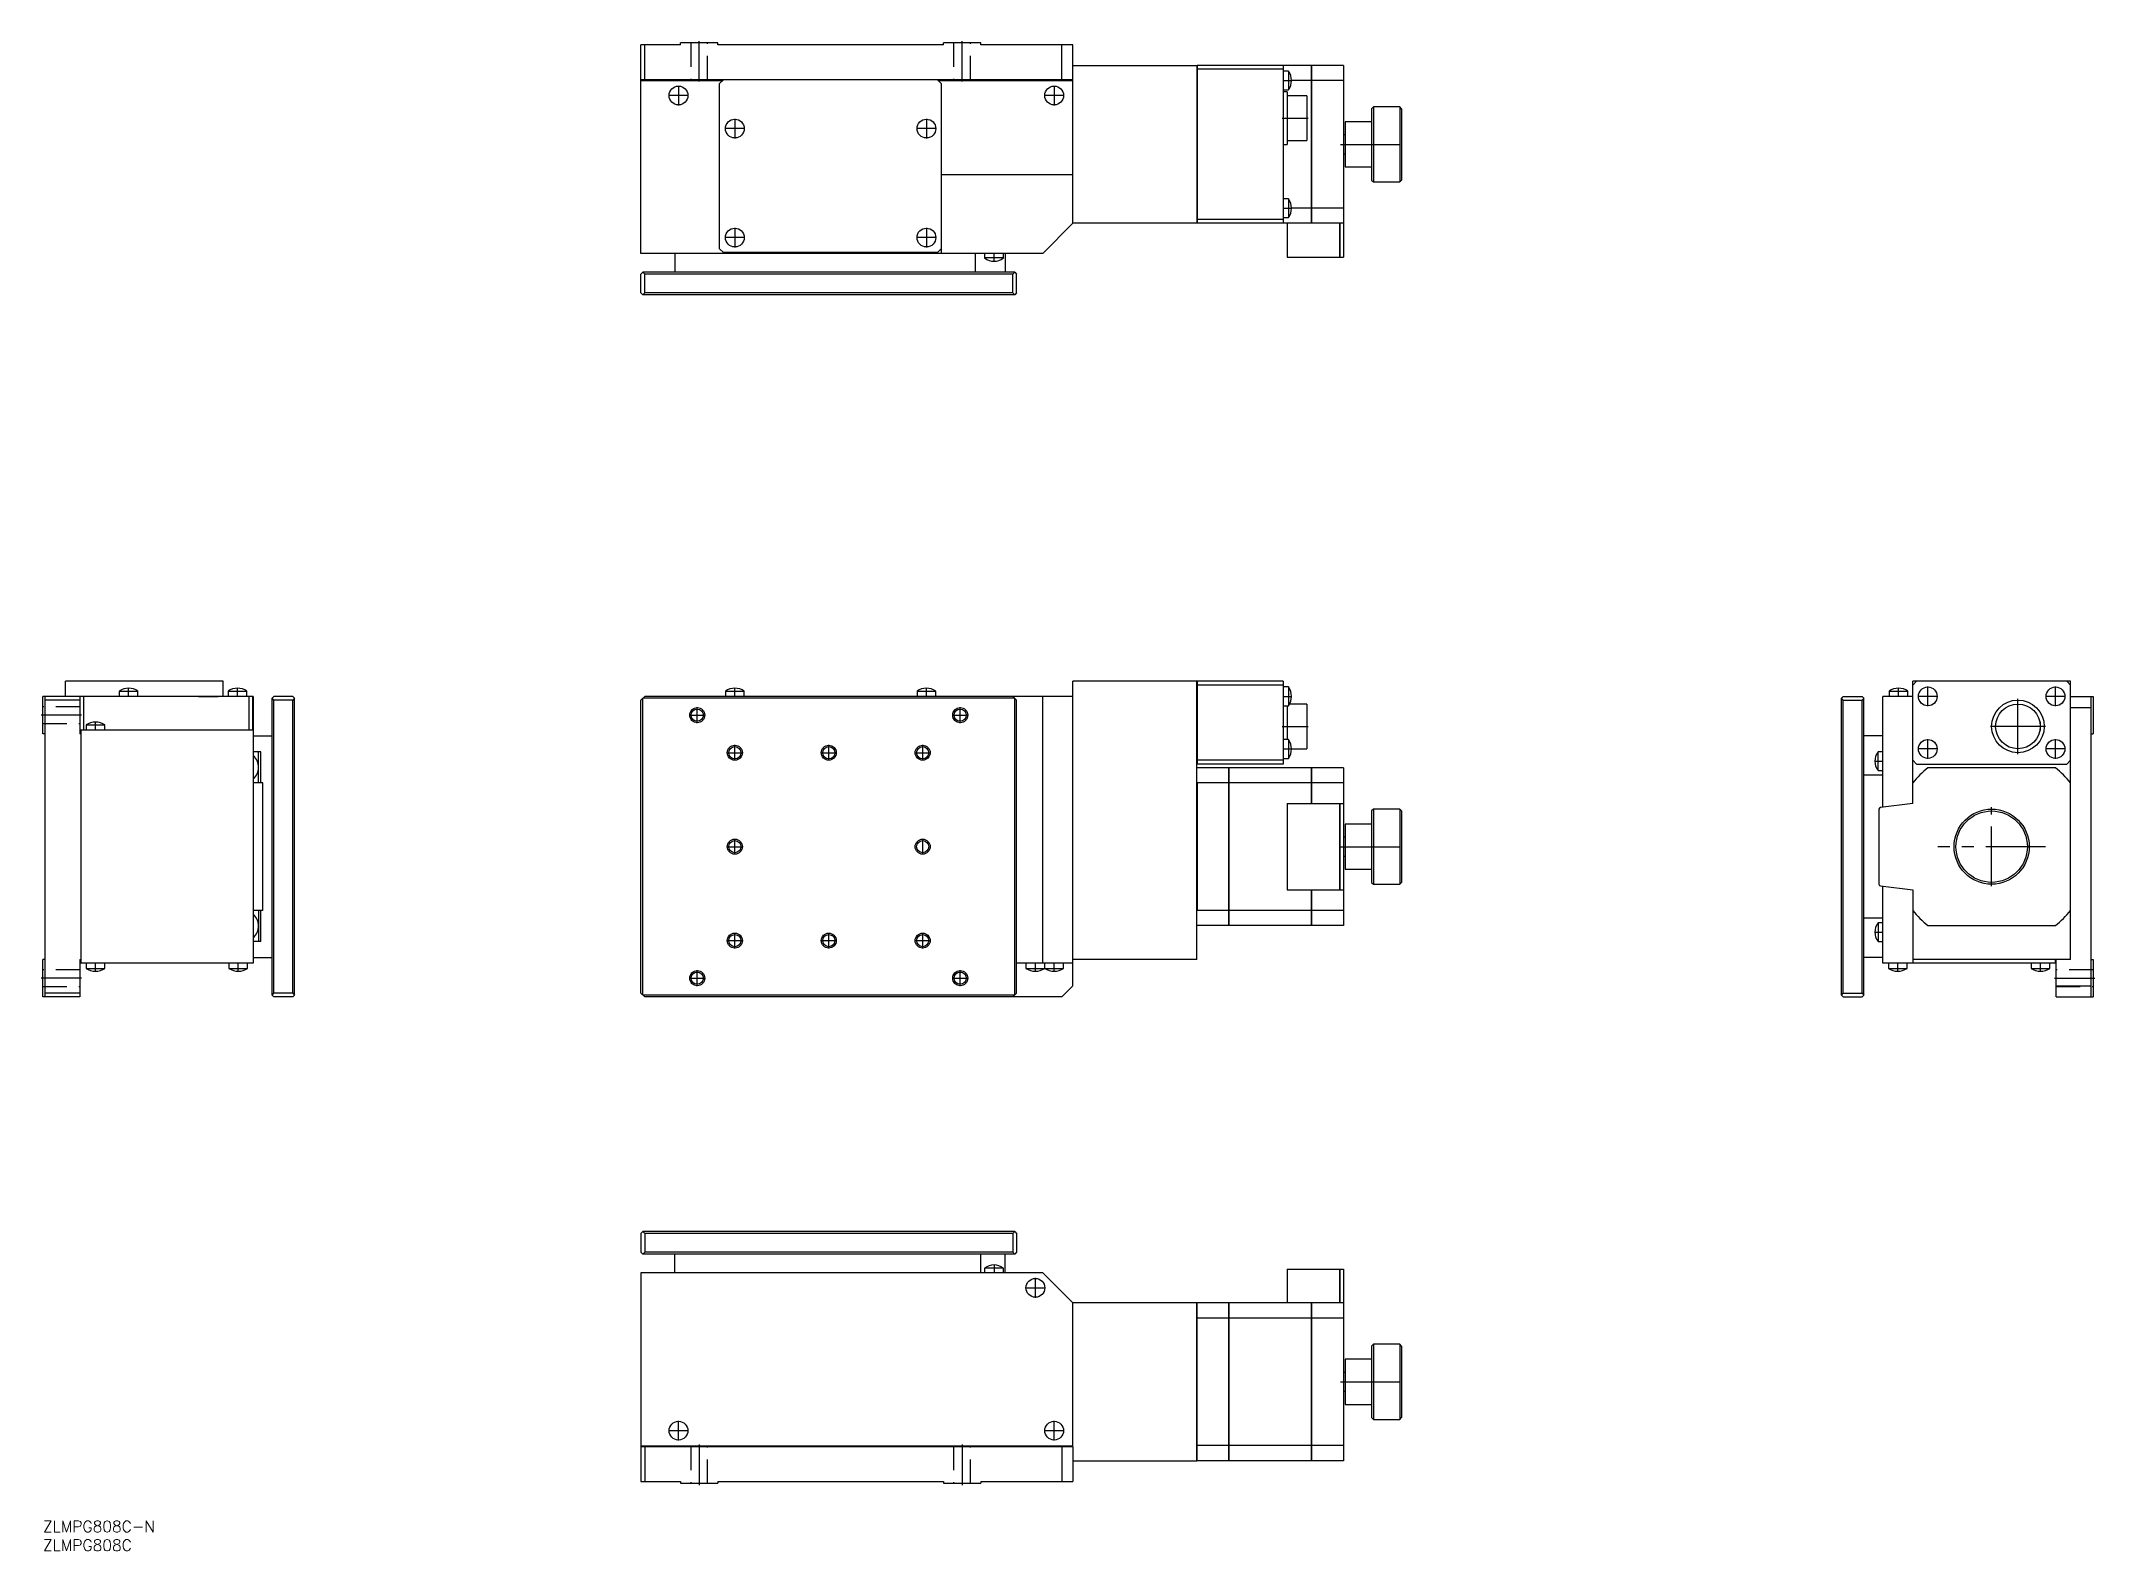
# Model space of a CAD drawing. Extents: x 0 to 546, y -8 to 394.
import ezdxf

# ---------------------------------------------------------------- set-up
doc = ezdxf.new("R2010")
doc.units = 0
doc.header["$LTSCALE"] = 0.5
doc.linetypes.add('CENTER', pattern=[50.8, 31.75, -6.35, 6.35, -6.35])
doc.linetypes.add('DASHED', pattern=[19.05, 12.7, -6.35])
doc.layers.get('0').update_dxf_attribs({"linetype": 'CONTINUOUS'})
for name, color, linetype in [('MSM_CENTER', 1, 'CENTER'), ('MSM_CONTINUOUS', 7, 'CONTINUOUS'), ('MSM_DASHED', 4, 'DASHED'), ('MSM_NARROW', 5, 'CONTINUOUS'), ('MSM_PART_NUMBER', 7, 'CONTINUOUS')]:
    doc.layers.add(name, color=color, linetype=linetype)
doc.styles.get("Standard").update_dxf_attribs({"font": 'txt.shx', "height": 3, "bigfont": 'bigfont.shx'})

# ---------------------------------------------------------------- blocks, each defined once
blk = doc.blocks.new('*U58')
at = {"layer": 'MSM_PART_NUMBER'}
blk.add_text('ZLMPG808C-N', height=3, dxfattribs=at).set_placement((0, -3))
blk = doc.blocks.new('*U59')
at = {"layer": 'MSM_PART_NUMBER'}
blk.add_text('ZLMPG808C', height=3, dxfattribs=at).set_placement((0, -8))

msp = doc.modelspace()

# ---------------------------------------------------------------- linework, layer by layer
for centre in [(53.24, 200.51), (53.24, 158.31)]:
    msp.add_arc(centre, 4.16, 311.589, 48.411)
at = {"layer": 'MSM_CENTER'}
for p, q in [((174.68, 383.01), (174.68, 393.79)), ((244.68, 383.01), (244.68, 393.79)), ((330.07, 383.3), (332.43, 383.3)), ((171.8, 379.3), (166.55, 379.3)), ((169.18, 381.92), (169.18, 376.67)), ((271.8, 379.3), (266.55, 379.3)), ((269.18, 381.92), (269.18, 376.67)), ((184.18, 373.12), (184.18, 367.87)), ((235.18, 373.12), (235.18, 367.87)), ((329.86, 373.3), (336.79, 373.3)), ((186.8, 370.5), (181.55, 370.5)), ((237.8, 370.5), (232.55, 370.5)), ((345.4, 366.3), (362.45, 366.3)), ((330.07, 349.3), (332.43, 349.3)), ((186.8, 341.5), (181.55, 341.5)), ((184.18, 344.12), (184.18, 338.87)), ((237.8, 341.5), (232.55, 341.5)), ((235.18, 344.12), (235.18, 338.87)), ((253.18, 335.09), (253.18, 337.4)), ((22.8, 219.3), (22.8, 221.66)), ((41.38, 219.41), (46.63, 219.41)), ((51.8, 219.3), (51.8, 221.66)), ((184.18, 219.3), (184.18, 221.66)), ((235.18, 219.3), (235.18, 221.66)), ((330.07, 219.41), (332.43, 219.41)), ((493.93, 219.3), (493.93, 221.66)), ((504.35, 219.41), (499.1, 219.41)), ((501.73, 216.78), (501.73, 222.03)), ((525.73, 204.06), (525.73, 218.76)), ((538.35, 219.41), (533.1, 219.41)), ((535.73, 216.78), (535.73, 222.03)), ((10.29, 214.41), (-0.49, 214.41)), ((172.08, 214.41), (176.28, 214.41)), ((174.18, 212.31), (174.18, 216.51)), ((242.08, 214.41), (246.28, 214.41)), ((244.18, 212.31), (244.18, 216.51)), ((14, 210.3), (14, 212.66)), ((329.86, 211.41), (336.79, 211.41)), ((501.73, 202.78), (501.73, 208.03)), ((533.08, 211.41), (518.38, 211.41)), ((531.73, 210.3), (531.73, 212.66)), ((535.73, 202.78), (535.73, 208.03)), ((182.08, 204.41), (186.28, 204.41)), ((184.18, 202.31), (184.18, 206.51)), ((207.08, 204.41), (211.28, 204.41)), ((209.18, 202.31), (209.18, 206.51)), ((232.08, 204.41), (236.28, 204.41)), ((234.18, 202.31), (234.18, 206.51)), ((330.07, 205.41), (332.43, 205.41)), ((504.35, 205.41), (499.1, 205.41)), ((538.35, 205.41), (533.1, 205.41)), ((487.52, 202.16), (489.83, 202.16)), ((518.73, 168.91), (518.73, 189.91)), ((184.18, 177.31), (184.18, 181.51)), ((234.18, 177.31), (234.18, 181.51)), ((182.08, 179.41), (186.28, 179.41)), ((345.4, 179.41), (362.45, 179.41)), ((533.03, 179.41), (504.43, 179.41)), ((182.08, 154.41), (186.28, 154.41)), ((184.18, 152.31), (184.18, 156.51)), ((207.08, 154.41), (211.28, 154.41)), ((209.18, 152.31), (209.18, 156.51)), ((232.08, 154.41), (236.28, 154.41)), ((234.18, 152.31), (234.18, 156.51)), ((487.52, 156.66), (489.83, 156.66)), ((14, 146.15), (14, 148.51)), ((52, 146.15), (52, 148.51)), ((264.18, 146.15), (264.18, 148.51)), ((269.18, 146.15), (269.18, 148.51)), ((493.73, 146.15), (493.73, 148.51)), ((531.73, 146.15), (531.73, 148.51)), ((10.29, 144.41), (-0.49, 144.41)), ((172.08, 144.41), (176.28, 144.41)), ((174.18, 142.31), (174.18, 146.51)), ((242.08, 144.41), (246.28, 144.41)), ((244.18, 142.31), (244.18, 146.51)), ((535.44, 144.41), (546.22, 144.41)), ((253.18, 68.2), (253.18, 65.89)), ((261.55, 62), (266.8, 62)), ((264.18, 59.38), (264.18, 64.63)), ((345.4, 37), (362.45, 37)), ((166.55, 24), (171.8, 24)), ((169.18, 21.38), (169.18, 26.62)), ((266.55, 24), (271.8, 24)), ((269.18, 21.38), (269.18, 26.62)), ((174.68, 20.29), (174.68, 9.51)), ((244.68, 20.29), (244.68, 9.51))]:
    msp.add_line(p, q, dxfattribs=at)
at = {"layer": 'MSM_CONTINUOUS'}
for p, q in [((169.68, 392.8), (159.18, 392.8)), ((159.18, 383.25), (159.18, 392.8)), ((160.18, 383.5), (160.18, 392.8)), ((179.68, 393.3), (169.68, 393.3)), ((169.68, 392.8), (169.68, 393.3)), ((179.68, 392.8), (179.68, 393.3)), ((239.68, 392.8), (179.68, 392.8)), ((249.68, 393.3), (239.68, 393.3)), ((239.68, 392.8), (239.68, 393.3)), ((249.68, 392.8), (249.68, 393.3)), ((274.18, 392.8), (249.68, 392.8)), ((271.18, 383.5), (271.18, 392.8)), ((274.18, 345.3), (274.18, 392.8)), ((274.18, 383.5), (159.18, 383.5)), ((159.18, 383.3), (180.93, 383.3)), ((159.23, 383.25), (159.18, 383.25)), ((159.23, 383.2), (159.18, 383.2)), ((159.18, 337.3), (159.18, 383.2)), ((159.23, 383.25), (159.23, 383.2)), ((181.13, 383.5), (180.13, 382.5)), ((238.18, 383.45), (181.08, 383.45)), ((239.13, 382.5), (238.13, 383.5)), ((238.33, 383.3), (274.18, 383.3)), ((274.18, 387.3), (307.18, 387.3)), ((307.18, 387.3), (307.18, 345.3)), ((307.18, 387.25), (307.23, 387.25)), ((307.23, 386.35), (307.18, 386.35)), ((337.63, 387.3), (307.23, 387.3)), ((307.23, 387.3), (307.23, 345.3)), ((330.18, 386.3), (307.23, 386.3)), ((330.18, 387.3), (330.18, 345.3)), ((331.57, 385.8), (330.18, 385.8)), ((331.57, 385.8), (331.57, 380.8)), ((337.63, 383.27), (332.33, 383.27)), ((337.63, 387.3), (337.63, 345.3)), ((337.68, 387.25), (337.63, 387.25)), ((337.68, 383.25), (337.63, 383.25)), ((346.18, 387.3), (337.68, 387.3)), ((337.68, 387.3), (337.68, 345.3)), ((346.18, 383.27), (337.68, 383.27)), ((346.18, 387.3), (346.18, 336.3)), ((180.13, 338.5), (180.13, 382.5)), ((239.13, 382.5), (239.13, 338.5)), ((330.18, 380.8), (331.57, 380.8)), ((331.18, 380.3), (330.18, 380.3)), ((331.18, 380.3), (331.18, 366.3)), ((336.48, 379.25), (331.18, 379.25)), ((336.48, 379.25), (336.48, 367.35)), ((346.68, 372.3), (346.68, 360.3)), ((353.68, 372.3), (346.68, 372.3)), ((354.18, 376.3), (353.68, 375.8)), ((353.68, 375.8), (353.68, 356.8)), ((361.18, 376.3), (354.18, 376.3)), ((354.18, 376.3), (354.18, 356.3)), ((361.18, 376.3), (361.18, 356.3)), ((361.68, 375.8), (361.18, 376.3)), ((361.68, 375.8), (361.68, 356.8)), ((330.18, 366.3), (331.18, 366.3)), ((331.18, 367.35), (336.48, 367.35)), ((346.68, 368.8), (346.18, 368.8)), ((346.18, 363.8), (346.68, 363.8)), ((239.18, 337.3), (239.18, 358.3)), ((239.18, 358.3), (274.18, 358.3)), ((346.68, 360.3), (353.68, 360.3)), ((353.68, 356.8), (354.18, 356.3)), ((354.18, 356.3), (361.18, 356.3)), ((361.18, 356.3), (361.68, 356.8)), ((331.57, 351.8), (330.18, 351.8)), ((331.57, 351.8), (331.57, 346.8)), ((274.18, 345.3), (266.18, 337.3)), ((307.18, 345.3), (274.18, 345.3)), ((307.18, 346.25), (307.23, 346.25)), ((307.23, 345.35), (307.18, 345.35)), ((330.18, 346.3), (307.23, 346.3)), ((346.18, 345.3), (307.23, 345.3)), ((330.18, 346.8), (331.57, 346.8)), ((331.18, 345.3), (331.18, 336.3)), ((337.63, 349.33), (332.33, 349.33)), ((337.68, 349.35), (337.63, 349.35)), ((337.68, 345.35), (337.63, 345.35)), ((346.18, 349.33), (337.68, 349.33)), ((345.13, 345.3), (345.13, 336.3)), ((345.18, 345.3), (345.18, 336.3)), ((266.18, 337.3), (159.18, 337.3)), ((168.18, 337.3), (168.18, 332.3)), ((181.13, 337.5), (180.13, 338.5)), ((238.13, 337.5), (181.13, 337.5)), ((239.13, 338.5), (238.13, 337.5)), ((248.18, 337.3), (248.18, 332.3)), ((250.68, 337.3), (250.68, 336.08)), ((255.68, 336.08), (250.68, 336.08)), ((255.68, 336.08), (255.68, 337.3)), ((256.18, 337.3), (256.18, 332.3)), ((331.18, 336.3), (345.13, 336.3)), ((345.13, 336.35), (345.18, 336.35)), ((345.18, 336.3), (346.18, 336.3)), ((159.18, 331.8), (159.68, 332.3)), ((159.18, 326.8), (159.18, 331.8)), ((159.68, 332.3), (160.18, 331.8)), ((258.68, 332.3), (159.68, 332.3)), ((160.18, 326.8), (160.18, 331.8)), ((258.18, 331.8), (160.18, 331.8)), ((258.18, 331.8), (258.68, 332.3)), ((258.18, 326.8), (258.18, 331.8)), ((258.68, 332.3), (259.18, 331.8)), ((259.18, 326.8), (259.18, 331.8)), ((159.68, 326.3), (159.18, 326.8)), ((160.18, 326.8), (159.68, 326.3)), ((258.68, 326.3), (159.68, 326.3)), ((258.18, 326.8), (160.18, 326.8)), ((258.68, 326.3), (258.18, 326.8)), ((259.18, 326.8), (258.68, 326.3)), ((9.8, 219.41), (0, 219.41)), ((0, 209.41), (0, 219.41)), ((0.5, 219.41), (0.5, 139.41)), ((6, 219.41), (6, 223.41)), ((48, 223.41), (6, 223.41)), ((9.8, 219.41), (9.8, 209.41)), ((9.8, 219.36), (9.85, 219.36)), ((56, 219.41), (9.85, 219.41)), ((9.85, 219.41), (9.85, 219.36)), ((10.8, 219.41), (10.8, 210.41)), ((20.3, 220.8), (25.3, 220.8)), ((20.3, 220.8), (20.3, 219.41)), ((25.3, 219.41), (25.3, 220.8)), ((48, 219.41), (48, 223.41)), ((49.3, 220.8), (54.3, 220.8)), ((49.3, 220.8), (49.3, 219.41)), ((54.3, 219.41), (54.3, 220.8)), ((54.8, 219.41), (54.8, 210.41)), ((55.8, 219.41), (55.8, 210.41)), ((56, 219.41), (56, 148.41)), ((61, 218.91), (61.5, 219.41)), ((61.5, 218.41), (61, 218.91)), ((61, 139.91), (61, 218.91)), ((66.5, 219.41), (61.5, 219.41)), ((66.5, 219.41), (67, 218.91)), ((67, 218.91), (66.5, 218.41)), ((67, 139.91), (67, 218.91)), ((160.18, 219.41), (159.18, 218.41)), ((258.68, 218.91), (159.68, 218.91)), ((159.68, 139.91), (159.68, 218.91)), ((274.18, 219.41), (160.18, 219.41)), ((181.68, 220.8), (186.68, 220.8)), ((181.68, 220.8), (181.68, 219.41)), ((186.68, 219.41), (186.68, 220.8)), ((232.68, 220.8), (232.68, 219.41)), ((232.68, 220.8), (237.68, 220.8)), ((237.68, 219.41), (237.68, 220.8)), ((259.18, 218.41), (258.18, 219.41)), ((258.68, 139.91), (258.68, 218.91)), ((266.18, 148.41), (266.18, 219.41)), ((307.18, 223.41), (274.18, 223.41)), ((274.18, 142.41), (274.18, 223.41)), ((307.18, 149.41), (307.18, 223.41)), ((307.18, 223.36), (307.23, 223.36)), ((307.23, 222.46), (307.18, 222.46)), ((330.18, 223.41), (307.23, 223.41)), ((307.23, 223.41), (307.23, 201.41)), ((330.18, 222.41), (307.23, 222.41)), ((330.18, 223.41), (330.18, 201.41)), ((331.57, 221.91), (330.18, 221.91)), ((331.57, 221.91), (331.57, 216.91)), ((478.73, 218.91), (479.23, 219.41)), ((478.73, 139.91), (478.73, 218.91)), ((479.23, 218.41), (478.73, 218.91)), ((479.23, 219.41), (484.23, 219.41)), ((484.23, 219.41), (484.73, 218.91)), ((484.73, 218.91), (484.23, 218.41)), ((484.73, 139.91), (484.73, 218.91)), ((497.73, 219.41), (489.73, 219.41)), ((489.73, 189.92), (489.73, 219.41)), ((491.43, 220.8), (491.43, 219.41)), ((491.43, 220.8), (496.43, 220.8)), ((496.43, 219.41), (496.43, 220.8)), ((539.73, 223.41), (497.73, 223.41)), ((497.73, 190.91), (497.73, 223.41)), ((498.73, 223.41), (497.73, 222.41)), ((539.73, 222.41), (538.73, 223.41)), ((539.73, 149.41), (539.73, 223.41)), ((539.73, 219.41), (545.73, 219.41)), ((545.23, 139.41), (545.23, 219.41)), ((545.73, 219.41), (545.73, 209.41)), ((9.8, 218.41), (0.5, 218.41)), ((66.5, 218.41), (61.5, 218.41)), ((61.5, 140.41), (61.5, 218.41)), ((66.5, 140.41), (66.5, 218.41)), ((159.18, 140.41), (159.18, 218.41)), ((259.18, 140.41), (259.18, 218.41)), ((330.18, 216.91), (331.57, 216.91)), ((331.18, 216.91), (331.18, 207.91)), ((336.48, 217.36), (331.83, 217.36)), ((336.48, 217.36), (336.48, 205.46)), ((479.23, 140.41), (479.23, 218.41)), ((479.23, 218.41), (484.23, 218.41)), ((484.23, 140.41), (484.23, 218.41)), ((539.73, 216.41), (545.23, 216.41)), ((0.5, 209.41), (0, 209.41)), ((56, 210.41), (9.8, 210.41)), ((10, 209.41), (9.8, 209.41)), ((10, 209.41), (10, 210.41)), ((10.05, 210.41), (10.05, 148.41)), ((10.1, 210.41), (10.1, 148.41)), ((11.5, 211.8), (11.5, 210.41)), ((11.5, 211.8), (16.5, 211.8)), ((16.5, 210.41), (16.5, 211.8)), ((56, 208.91), (61, 208.91)), ((331.57, 207.91), (330.18, 207.91)), ((331.57, 207.91), (331.57, 202.91)), ((489.73, 208.91), (484.73, 208.91)), ((545.23, 209.41), (545.73, 209.41)), ((58, 204.66), (56, 204.66)), ((57.4, 196.36), (57.4, 204.66)), ((58, 196.41), (58, 204.66)), ((307.18, 202.36), (307.23, 202.36)), ((330.18, 202.41), (307.23, 202.41)), ((330.18, 202.91), (331.57, 202.91)), ((332.33, 205.46), (336.48, 205.46)), ((489.73, 204.66), (488.51, 204.66)), ((488.51, 199.66), (488.51, 204.66)), ((497.73, 202.41), (498.73, 201.41)), ((538.73, 201.41), (539.73, 202.41)), ((330.18, 201.41), (307.18, 201.41)), ((315.63, 200.41), (307.18, 200.41)), ((315.63, 200.41), (315.63, 158.41)), ((315.68, 200.36), (315.63, 200.36)), ((337.63, 200.41), (315.68, 200.41)), ((315.68, 200.41), (315.68, 158.41)), ((337.63, 200.41), (337.63, 190.91)), ((337.68, 200.36), (337.63, 200.36)), ((337.68, 200.41), (337.68, 190.91)), ((346.18, 200.41), (337.68, 200.41)), ((346.18, 200.41), (346.18, 158.41)), ((489.73, 198.41), (484.73, 198.41)), ((488.51, 199.66), (489.73, 199.66)), ((498.73, 201.41), (538.73, 201.41)), ((535.7, 200.41), (501.76, 200.41)), ((57.4, 196.36), (56, 196.36)), ((58.5, 196.41), (57.4, 196.41)), ((58.5, 162.41), (58.5, 196.41)), ((307.23, 196.44), (307.18, 196.44)), ((307.23, 196.38), (307.23, 162.43)), ((315.63, 196.38), (307.23, 196.38)), ((315.68, 196.36), (315.63, 196.36)), ((337.63, 196.38), (315.68, 196.38)), ((337.68, 196.36), (337.63, 196.36)), ((346.18, 196.38), (337.68, 196.38)), ((331.18, 190.91), (331.18, 167.91)), ((331.18, 190.91), (345.13, 190.91)), ((345.13, 190.91), (345.13, 167.91)), ((345.13, 190.85), (345.18, 190.85)), ((345.18, 190.91), (345.18, 167.91)), ((345.18, 190.91), (346.18, 190.91)), ((354.18, 189.41), (353.68, 188.91)), ((353.68, 188.91), (353.68, 169.91)), ((354.18, 189.41), (354.18, 169.41)), ((361.18, 189.41), (354.18, 189.41)), ((361.68, 188.91), (361.18, 189.41)), ((361.18, 189.41), (361.18, 169.41)), ((361.68, 188.91), (361.68, 169.91)), ((488.73, 189.36), (488.73, 169.45)), ((497.73, 190.91), (489.17, 189.85)), ((346.68, 181.91), (346.18, 181.91)), ((346.68, 185.41), (346.68, 173.41)), ((353.68, 185.41), (346.68, 185.41)), ((346.18, 176.91), (346.68, 176.91)), ((346.68, 173.41), (353.68, 173.41)), ((353.68, 169.91), (354.18, 169.41)), ((361.18, 169.41), (361.68, 169.91)), ((331.18, 167.91), (345.13, 167.91)), ((337.63, 167.91), (337.63, 158.41)), ((337.68, 167.91), (337.68, 158.41)), ((345.13, 167.96), (345.18, 167.96)), ((345.18, 167.91), (346.18, 167.91)), ((354.18, 169.41), (361.18, 169.41)), ((489.17, 168.96), (497.73, 167.91)), ((489.73, 148.41), (489.73, 168.89)), ((497.73, 167.91), (497.73, 148.41)), ((57.4, 162.46), (56, 162.46)), ((57.4, 162.46), (57.4, 154.16)), ((58.5, 162.41), (57.4, 162.41)), ((58, 154.16), (58, 162.41)), ((307.18, 162.37), (307.23, 162.37)), ((315.63, 162.43), (307.23, 162.43)), ((315.68, 162.45), (315.63, 162.45)), ((337.63, 162.43), (315.68, 162.43)), ((337.68, 162.45), (337.63, 162.45)), ((346.18, 162.43), (337.68, 162.43)), ((489.73, 160.41), (484.73, 160.41)), ((488.51, 159.16), (488.51, 154.16)), ((489.73, 159.16), (488.51, 159.16)), ((58, 154.16), (56, 154.16)), ((315.63, 158.41), (307.18, 158.41)), ((315.68, 158.46), (315.63, 158.46)), ((337.63, 158.41), (315.68, 158.41)), ((337.68, 158.46), (337.63, 158.46)), ((346.18, 158.41), (337.68, 158.41)), ((488.51, 154.16), (489.73, 154.16)), ((501.76, 158.41), (535.7, 158.41)), ((0, 139.41), (0, 149.41)), ((0.5, 149.41), (0, 149.41)), ((9.8, 149.41), (9.8, 139.41)), ((9.8, 149.41), (10, 149.41)), ((10, 148.41), (10, 149.41)), ((56, 148.41), (10, 148.41)), ((11.5, 148.41), (11.5, 147.01)), ((16.5, 147.01), (16.5, 148.41)), ((49.5, 148.41), (49.5, 147.01)), ((54.5, 147.01), (54.5, 148.41)), ((56, 149.91), (61, 149.91)), ((274.18, 148.41), (259.18, 148.41)), ((261.68, 148.41), (261.68, 147.01)), ((266.68, 147.01), (266.68, 148.41)), ((271.68, 147.01), (271.68, 148.41)), ((307.18, 149.41), (274.18, 149.41)), ((489.73, 149.91), (484.73, 149.91)), ((535.73, 148.41), (489.73, 148.41)), ((491.23, 148.41), (491.23, 147.01)), ((496.23, 147.01), (496.23, 148.41)), ((539.73, 149.41), (497.73, 149.41)), ((529.23, 148.41), (529.23, 147.01)), ((534.23, 147.01), (534.23, 148.41)), ((535.73, 148.41), (535.73, 149.41)), ((535.93, 139.41), (535.93, 149.41)), ((545.23, 149.41), (545.73, 149.41)), ((545.73, 149.41), (545.73, 139.41)), ((11.5, 147.01), (16.5, 147.01)), ((49.5, 147.01), (54.5, 147.01)), ((261.68, 147.01), (271.68, 147.01)), ((271.18, 139.41), (274.18, 142.41)), ((491.23, 147.01), (496.23, 147.01)), ((529.23, 147.01), (534.23, 147.01)), ((535.93, 142.41), (545.23, 142.41)), ((9.8, 139.41), (0, 139.41)), ((9.8, 140.41), (0.5, 140.41)), ((61, 139.91), (61.5, 140.41)), ((61.5, 139.41), (61, 139.91)), ((66.5, 140.41), (61.5, 140.41)), ((66.5, 139.41), (61.5, 139.41)), ((66.5, 140.41), (67, 139.91)), ((67, 139.91), (66.5, 139.41)), ((159.18, 140.41), (160.18, 139.41)), ((258.68, 139.91), (159.68, 139.91)), ((271.18, 139.41), (160.18, 139.41)), ((258.18, 139.41), (259.18, 140.41)), ((478.73, 139.91), (479.23, 140.41)), ((479.23, 139.41), (478.73, 139.91)), ((479.23, 140.41), (484.23, 140.41)), ((479.23, 139.41), (484.23, 139.41)), ((484.23, 140.41), (484.73, 139.91)), ((484.73, 139.91), (484.23, 139.41)), ((535.93, 139.41), (545.73, 139.41)), ((159.18, 76.5), (159.68, 77)), ((159.68, 77), (160.18, 76.5)), ((258.68, 77), (159.68, 77)), ((258.18, 76.5), (258.68, 77)), ((258.68, 77), (259.18, 76.5)), ((159.18, 76.5), (159.18, 71.5)), ((159.68, 71), (159.18, 71.5)), ((160.18, 71.5), (159.68, 71)), ((160.18, 76.5), (160.18, 71.5)), ((258.18, 76.5), (160.18, 76.5)), ((258.18, 71.5), (160.18, 71.5)), ((258.18, 76.5), (258.18, 71.5)), ((258.68, 71), (258.18, 71.5)), ((259.18, 71.5), (258.68, 71)), ((259.18, 76.5), (259.18, 71.5)), ((159.18, 66), (159.18, 20.1)), ((266.18, 66), (159.18, 66)), ((258.68, 71), (159.68, 71)), ((168.18, 66), (168.18, 71)), ((249.68, 66), (249.68, 71)), ((250.68, 67.22), (250.68, 66)), ((255.68, 67.22), (250.68, 67.22)), ((255.68, 66), (255.68, 67.22)), ((256.18, 66), (256.18, 71)), ((274.18, 58), (266.18, 66)), ((331.18, 67), (331.18, 58)), ((331.18, 67), (345.13, 67)), ((345.13, 67), (345.13, 58)), ((345.13, 66.95), (345.18, 66.95)), ((345.18, 67), (345.18, 58)), ((345.18, 67), (346.18, 67)), ((346.18, 67), (346.18, 16)), ((307.18, 58), (274.18, 58)), ((274.18, 20), (274.18, 58)), ((307.18, 16), (307.18, 58)), ((307.18, 57.95), (307.23, 57.95)), ((346.18, 58), (307.23, 58)), ((307.23, 16), (307.23, 58)), ((315.63, 58), (315.63, 16)), ((315.68, 57.95), (315.63, 57.95)), ((315.68, 58), (315.68, 16)), ((337.63, 58), (337.63, 16)), ((337.68, 57.95), (337.63, 57.95)), ((337.68, 58), (337.68, 16)), ((307.23, 53.95), (307.18, 53.95)), ((315.63, 53.97), (307.23, 53.97)), ((315.68, 53.95), (315.63, 53.95)), ((337.63, 53.97), (315.68, 53.97)), ((337.68, 53.95), (337.63, 53.95)), ((346.18, 53.97), (337.68, 53.97)), ((354.18, 47), (353.68, 46.5)), ((353.68, 46.5), (353.68, 27.5)), ((361.18, 47), (354.18, 47)), ((354.18, 47), (354.18, 27)), ((361.68, 46.5), (361.18, 47)), ((361.18, 47), (361.18, 27)), ((361.68, 46.5), (361.68, 27.5)), ((346.68, 39.5), (346.18, 39.5)), ((353.68, 43), (346.68, 43)), ((346.68, 43), (346.68, 31)), ((346.18, 34.5), (346.68, 34.5)), ((346.68, 31), (353.68, 31)), ((353.68, 27.5), (354.18, 27)), ((361.18, 27), (361.68, 27.5)), ((354.18, 27), (361.18, 27)), ((159.23, 20.1), (159.18, 20.1)), ((159.18, 20.05), (159.18, 10.5)), ((159.23, 20.05), (159.18, 20.05)), ((159.18, 20), (274.18, 20)), ((159.18, 19.8), (274.18, 19.8)), ((159.23, 20.05), (159.23, 20.1)), ((160.18, 19.8), (160.18, 10.5)), ((271.18, 19.8), (271.18, 10.5)), ((274.18, 19.8), (274.18, 10.5)), ((307.23, 20.05), (307.18, 20.05)), ((315.63, 20.03), (307.23, 20.03)), ((315.68, 20.05), (315.63, 20.05)), ((337.63, 20.03), (315.68, 20.03)), ((337.68, 20.05), (337.63, 20.05)), ((346.18, 20.03), (337.68, 20.03)), ((274.18, 16), (307.18, 16)), ((307.23, 16.05), (307.18, 16.05)), ((337.63, 16), (307.23, 16)), ((315.68, 16.05), (315.63, 16.05)), ((337.68, 16.05), (337.63, 16.05)), ((346.18, 16), (337.68, 16)), ((159.18, 10.5), (169.68, 10.5)), ((169.68, 10.5), (169.68, 10)), ((169.68, 10), (179.68, 10)), ((179.68, 10.5), (179.68, 10)), ((179.68, 10.5), (239.68, 10.5)), ((239.68, 10.5), (239.68, 10)), ((239.68, 10), (249.68, 10)), ((249.68, 10.5), (274.18, 10.5)), ((249.68, 10.5), (249.68, 10))]:
    msp.add_line(p, q, dxfattribs=at)
for centre, radius in [((169.18, 379.3), 2.5), ((269.18, 379.3), 2.5), ((184.18, 370.5), 2.5), ((235.18, 370.5), 2.5), ((184.18, 341.5), 2.5), ((235.18, 341.5), 2.5), ((501.73, 219.41), 2.5), ((535.73, 219.41), 2.5), ((174.18, 214.41), 1.62), ((244.18, 214.41), 1.62), ((525.73, 211.41), 7), ((525.73, 211.41), 5.95), ((501.73, 205.41), 2.5), ((535.73, 205.41), 2.5), ((184.18, 204.41), 1.62), ((209.18, 204.41), 1.62), ((234.18, 204.41), 1.62), ((518.73, 179.41), 10), ((518.73, 179.41), 9.5), ((184.18, 179.41), 1.62), ((234.18, 179.41), 1.62), ((184.18, 154.41), 1.62), ((209.18, 154.41), 1.62), ((234.18, 154.41), 1.62), ((174.18, 144.41), 1.62), ((244.18, 144.41), 1.62), ((264.18, 62), 2.5), ((169.18, 24), 2.5), ((269.18, 24), 2.5)]:
    msp.add_circle(centre, radius, dxfattribs=at)
for centre, radius, start, end in [((327.83, 383.3), 4.5, 326.251, 33.749), ((327.83, 349.3), 4.5, 326.251, 33.749), ((253.18, 339.2), 4, 231.3178, 308.6822), ((22.8, 217.06), 4.5, 56.251, 123.749), ((51.8, 217.06), 4.5, 56.251, 123.749), ((184.18, 217.06), 4.5, 56.251, 123.749), ((235.18, 217.06), 4.5, 56.251, 123.749), ((327.83, 219.41), 4.5, 326.251, 33.749), ((493.93, 217.06), 4.5, 56.251, 123.749), ((14, 208.06), 4.5, 56.251, 123.749), ((327.83, 205.41), 4.5, 326.251, 33.749), ((491.63, 202.16), 4, 141.3178, 218.6822), ((518.73, 179.41), 27, 128.9424, 141.0576), ((518.73, 179.41), 27, 38.9424, 51.0576), ((489.23, 189.36), 0.5, 96.9996, 180), ((489.23, 169.45), 0.5, 180, 263.0004), ((491.63, 156.66), 4, 141.3178, 218.6822), ((518.73, 179.41), 27, 218.9424, 231.0576), ((518.73, 179.41), 27, 308.9424, 321.0576), ((14, 150.76), 4.5, 236.251, 303.749), ((52, 150.76), 4.5, 236.251, 303.749), ((264.18, 150.76), 4.5, 236.251, 303.749), ((269.18, 150.76), 4.5, 236.251, 303.749), ((493.73, 150.76), 4.5, 236.251, 303.749), ((531.73, 150.76), 4.5, 236.251, 303.749), ((253.18, 64.1), 4, 51.3178, 128.6822)]:
    msp.add_arc(centre, radius, start, end, dxfattribs=at)
at = {"layer": 'MSM_DASHED'}
for p, q in [((172.43, 393.3), (172.43, 383.5)), ((176.93, 383.5), (176.93, 393.3)), ((242.43, 393.3), (242.43, 383.5)), ((246.93, 383.5), (246.93, 393.3)), ((9.8, 216.66), (0, 216.66)), ((0, 212.16), (9.8, 212.16)), ((9.8, 146.66), (0, 146.66)), ((0, 142.16), (9.8, 142.16)), ((545.73, 146.66), (535.93, 146.66)), ((535.93, 142.16), (545.73, 142.16)), ((172.43, 19.8), (172.43, 10)), ((176.93, 10), (176.93, 19.8)), ((242.43, 19.8), (242.43, 10)), ((246.93, 10), (246.93, 19.8))]:
    msp.add_line(p, q, dxfattribs=at)
at = {"layer": 'MSM_NARROW'}
for centre in [(174.18, 214.41), (244.18, 214.41), (184.18, 204.41), (209.18, 204.41), (234.18, 204.41), (184.18, 179.41), (234.18, 179.41), (184.18, 154.41), (209.18, 154.41), (234.18, 154.41), (174.18, 144.41), (244.18, 144.41)]:
    msp.add_circle(centre, 2, dxfattribs=at)

# ---------------------------------------------------------------- block references
at = {"layer": 'MSM_CONTINUOUS'}
for name in ['*U58', '*U59']:
    msp.add_blockref(name, (0, 0), dxfattribs=at)

doc.saveas('drawing.dxf')
